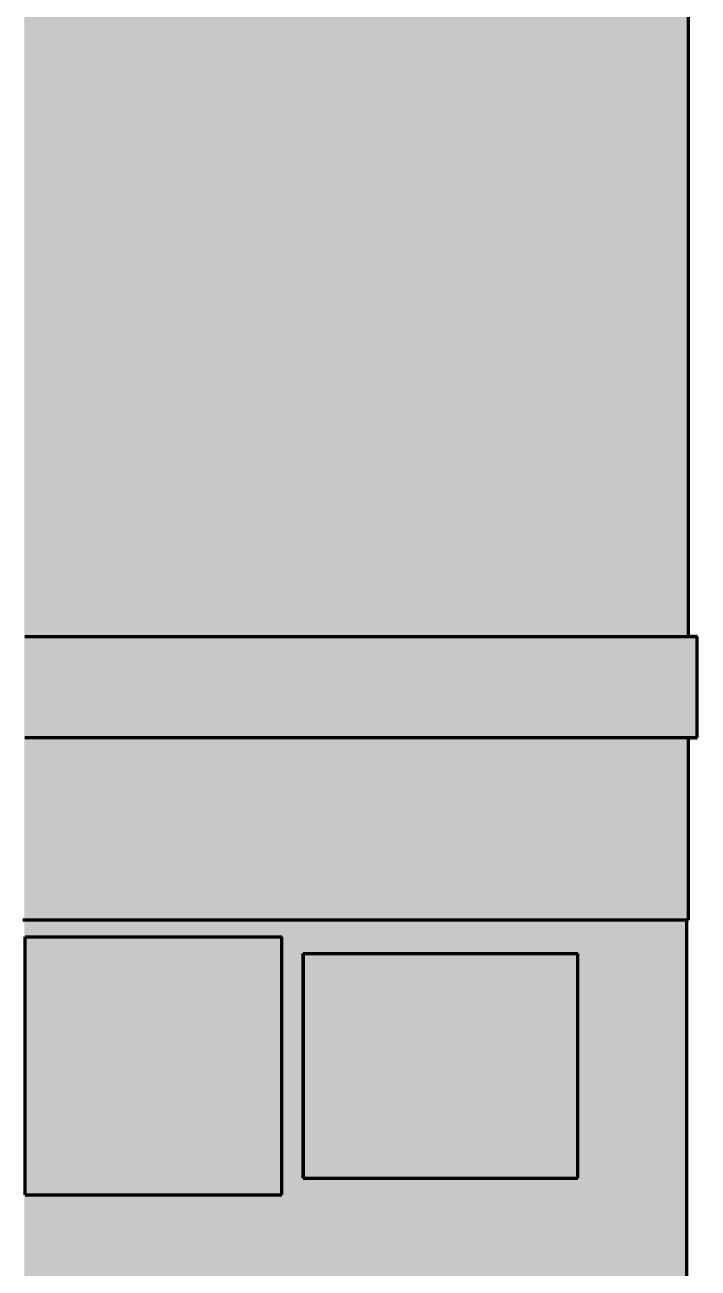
# Model space of a CAD drawing. Header units: millimetres. Extents: x 0 to 420, y 0 to 297.
# Drawn here: x 91.89 to 103.89, y 186.28 to 208.44 of the extents above; entities that cross this region are included whole.
import ezdxf

# ---------------------------------------------------------------- set-up
doc = ezdxf.new("R2010")
doc.units = ezdxf.units.MM
doc.layers.add('01-VISIBLE', color=7, linetype='CONTINUOUS', lineweight=70)
doc.layers.add('13-GRAFICA', color=30, linetype='CONTINUOUS', lineweight=18)

msp = doc.modelspace()

# ---------------------------------------------------------------- hatches: boundary and pattern name
at = {"layer": '13-GRAFICA', "true_color": 0xffffff}
h = msp.add_hatch(color=7, dxfattribs=at)
h.dxf.hatch_style = 1
h.paths.add_polyline_path([(92.087, 214.186), (92.087, 197.586), (92.087, 195.686), (92.087, 192.486), (91.886, 192.486), (91.886, 195.686), (91.886, 197.586), (91.886, 214.186)])
h = msp.add_hatch(color=7, dxfattribs=at)
h.dxf.hatch_style = 1
h.paths.add_polyline_path([(94.087, 214.186), (94.087, 197.586), (92.087, 197.586), (92.087, 214.186)])
h = msp.add_hatch(color=7, dxfattribs=at)
h.dxf.hatch_style = 1
h.paths.add_polyline_path([(94.386, 214.186), (94.386, 197.586), (94.386, 195.686), (94.386, 192.486), (94.087, 192.486), (94.087, 195.686), (94.087, 197.586), (94.087, 214.186)])
h = msp.add_hatch(color=7, dxfattribs=at)
h.dxf.hatch_style = 1
h.paths.add_polyline_path([(96.386, 214.186), (96.386, 197.586), (94.386, 197.586), (94.386, 214.186)])
h = msp.add_hatch(color=7, dxfattribs=at)
h.dxf.hatch_style = 1
h.paths.add_polyline_path([(103.686, 214.186), (103.686, 197.586), (96.486, 197.586), (96.486, 195.686), (103.686, 195.686), (103.686, 192.486), (96.386, 192.486), (96.386, 195.686), (96.386, 197.586), (96.386, 214.186)])
at = {"layer": '13-GRAFICA', "true_color": 0x202020}
h = msp.add_hatch(color=7, dxfattribs=at)
h.dxf.hatch_style = 1
h.paths.add_polyline_path([(94.087, 197.586), (94.087, 195.686), (92.087, 195.686), (92.087, 197.586)])
h = msp.add_hatch(color=7, dxfattribs=at)
h.dxf.hatch_style = 1
h.paths.add_polyline_path([(96.386, 195.686), (94.386, 195.686), (94.386, 197.586), (96.386, 197.586)])
h = msp.add_hatch(color=7, dxfattribs=at)
h.dxf.hatch_style = 1
h.paths.add_polyline_path([(103.886, 195.686), (96.486, 195.686), (96.486, 197.586), (103.886, 197.586)])
at = {"layer": '13-GRAFICA', "true_color": 0xffffff}
h = msp.add_hatch(color=7, dxfattribs=at)
h.dxf.hatch_style = 1
h.paths.add_polyline_path([(92.087, 192.486), (92.087, 195.686), (94.087, 195.686), (94.087, 192.486)])
h = msp.add_hatch(color=7, dxfattribs=at)
h.dxf.hatch_style = 1
h.paths.add_polyline_path([(94.386, 192.486), (94.386, 195.686), (96.386, 195.686), (96.386, 192.486)])
at = {"layer": '13-GRAFICA', "true_color": 0xc4c8ce}
h = msp.add_hatch(color=7, dxfattribs=at)
h.dxf.hatch_style = 1
h.paths.add_polyline_path([(96.486, 192.486), (96.486, 192.186), (91.886, 192.186), (91.886, 192.486)])
h = msp.add_hatch(color=7, dxfattribs=at)
h.dxf.hatch_style = 1
h.paths.add_polyline_path([(96.886, 192.486), (96.886, 191.886), (96.886, 187.886), (96.886, 180.786), (96.486, 180.786), (96.486, 187.586), (96.486, 192.186), (96.486, 192.486)])
h = msp.add_hatch(color=7, dxfattribs=at)
h.dxf.hatch_style = 1
h.paths.add_polyline_path([(101.786, 192.486), (101.786, 191.886), (96.886, 191.886), (96.886, 192.486)])
h = msp.add_hatch(color=7, dxfattribs=at)
h.dxf.hatch_style = 1
h.paths.add_polyline_path([(103.686, 192.486), (103.686, 180.786), (101.786, 180.786), (101.786, 187.886), (101.786, 191.886), (101.786, 192.486)])
at = {"layer": '13-GRAFICA', "true_color": 0xd7beeb}
h = msp.add_hatch(color=7, dxfattribs=at)
h.dxf.hatch_style = 1
h.paths.add_polyline_path([(91.886, 187.586), (91.886, 192.186), (96.486, 192.186), (96.486, 187.586)])
at = {"layer": '13-GRAFICA', "true_color": 0xf7c8d7}
h = msp.add_hatch(color=7, dxfattribs=at)
h.dxf.hatch_style = 1
h.paths.add_polyline_path([(96.886, 187.886), (96.886, 191.886), (101.786, 191.886), (101.786, 187.886)])
at = {"layer": '13-GRAFICA', "true_color": 0xc4c8ce}
h = msp.add_hatch(color=7, dxfattribs=at)
h.dxf.hatch_style = 1
h.paths.add_polyline_path([(96.886, 180.786), (96.886, 187.886), (101.786, 187.886), (101.786, 180.786)])
h = msp.add_hatch(color=7, dxfattribs=at)
h.dxf.hatch_style = 1
h.paths.add_polyline_path([(91.886, 180.786), (91.886, 187.586), (96.486, 187.586), (96.486, 180.786)])

# ---------------------------------------------------------------- linework, layer by layer
at = {"layer": '01-VISIBLE'}
for p, q in [((103.716, 197.536), (103.716, 214.187)), ((103.867, 195.736), (103.867, 197.536)), ((103.716, 192.484), (103.716, 195.736)), ((103.686, 180.786), (103.686, 192.484)), ((91.902, 187.584), (91.902, 192.184)), ((96.471, 187.584), (96.471, 192.184)), ((96.85, 191.884), (96.859, 191.884)), ((96.85, 187.884), (96.85, 191.884)), ((96.859, 187.884), (96.859, 191.884)), ((101.744, 187.884), (101.744, 191.884)), ((96.85, 187.884), (96.859, 187.884))]:
    msp.add_line(p, q, dxfattribs=at)
for points in [[(91.891, 197.536), (91.941, 197.536), (91.991, 197.536), (92.041, 197.536), (92.091, 197.536), (92.141, 197.536), (92.192, 197.536), (92.242, 197.536), (92.292, 197.536), (92.342, 197.536), (92.392, 197.536), (92.442, 197.536), (92.492, 197.536), (92.542, 197.536), (92.592, 197.536), (92.642, 197.536), (92.693, 197.536), (92.743, 197.536), (92.793, 197.536), (92.843, 197.536), (92.893, 197.536), (92.943, 197.536), (92.993, 197.536), (93.043, 197.536), (93.093, 197.536), (93.144, 197.536), (93.194, 197.536), (93.244, 197.536), (93.294, 197.536), (93.344, 197.536), (93.394, 197.536), (93.444, 197.536), (93.494, 197.536), (93.544, 197.536), (93.595, 197.536), (93.645, 197.536), (93.695, 197.536), (93.745, 197.536), (93.795, 197.536), (93.845, 197.536), (93.895, 197.536), (93.945, 197.536), (93.995, 197.536), (94.045, 197.536), (94.096, 197.536), (94.146, 197.536), (94.196, 197.536), (94.246, 197.536), (94.296, 197.536), (94.346, 197.536), (94.396, 197.536), (94.446, 197.536), (94.496, 197.536), (94.547, 197.536), (94.597, 197.536), (94.647, 197.536), (94.697, 197.536), (94.747, 197.536), (94.797, 197.536), (94.847, 197.536), (94.897, 197.536), (94.947, 197.536), (94.998, 197.536), (95.048, 197.536), (95.098, 197.536), (95.148, 197.536), (95.198, 197.536), (95.248, 197.536), (95.298, 197.536), (95.348, 197.536), (95.398, 197.536), (95.448, 197.536), (95.499, 197.536), (95.549, 197.536), (95.599, 197.536), (95.649, 197.536), (95.699, 197.536), (95.749, 197.536), (95.799, 197.536), (95.849, 197.536), (95.899, 197.536), (95.95, 197.536), (96, 197.536), (96.05, 197.536), (96.1, 197.536), (96.15, 197.536), (96.2, 197.536), (96.25, 197.536), (96.3, 197.536), (96.35, 197.536), (96.401, 197.536), (96.451, 197.536), (96.501, 197.536), (96.551, 197.536), (96.601, 197.536), (96.651, 197.536), (96.701, 197.536), (96.751, 197.536), (96.801, 197.536), (96.851, 197.536), (96.902, 197.536), (96.952, 197.536), (97.002, 197.536), (97.052, 197.536), (97.102, 197.536), (97.152, 197.536), (97.202, 197.536), (97.252, 197.536), (97.302, 197.536), (97.353, 197.536), (97.403, 197.536), (97.453, 197.536), (97.503, 197.536), (97.553, 197.536), (97.603, 197.536), (97.653, 197.536), (97.703, 197.536), (97.753, 197.536), (97.804, 197.536), (97.854, 197.536), (97.904, 197.536), (97.954, 197.536), (98.004, 197.536), (98.054, 197.536), (98.104, 197.536), (98.154, 197.536), (98.204, 197.536), (98.254, 197.536), (98.305, 197.536), (98.355, 197.536), (98.405, 197.536), (98.455, 197.536), (98.505, 197.536), (98.555, 197.536), (98.605, 197.536), (98.655, 197.536), (98.705, 197.536), (98.756, 197.536), (98.806, 197.536), (98.856, 197.536), (98.906, 197.536), (98.956, 197.536), (99.006, 197.536), (99.056, 197.536), (99.106, 197.536), (99.156, 197.536), (99.207, 197.536), (99.257, 197.536), (99.307, 197.536), (99.357, 197.536), (99.407, 197.536), (99.457, 197.536), (99.507, 197.536), (99.557, 197.536), (99.607, 197.536), (99.657, 197.536), (99.708, 197.536), (99.758, 197.536), (99.808, 197.536), (99.858, 197.536), (99.908, 197.536), (99.958, 197.536), (100.008, 197.536), (100.058, 197.536), (100.108, 197.536), (100.159, 197.536), (100.209, 197.536), (100.259, 197.536), (100.309, 197.536), (100.359, 197.536), (100.409, 197.536), (100.459, 197.536), (100.509, 197.536), (100.559, 197.536), (100.61, 197.536), (100.66, 197.536), (100.71, 197.536), (100.76, 197.536), (100.81, 197.536), (100.86, 197.536), (100.91, 197.536), (100.96, 197.536), (101.01, 197.536), (101.06, 197.536), (101.111, 197.536), (101.161, 197.536), (101.211, 197.536), (101.261, 197.536), (101.311, 197.536), (101.361, 197.536), (101.411, 197.536), (101.461, 197.536), (101.511, 197.536), (101.562, 197.536), (101.612, 197.536), (101.662, 197.536), (101.712, 197.536), (101.762, 197.536), (101.812, 197.536), (101.862, 197.536), (101.912, 197.536), (101.962, 197.536), (102.013, 197.536), (102.063, 197.536), (102.113, 197.536), (102.163, 197.536), (102.213, 197.536), (102.263, 197.536), (102.313, 197.536), (102.363, 197.536), (102.413, 197.536), (102.463, 197.536), (102.514, 197.536), (102.564, 197.536), (102.614, 197.536), (102.664, 197.536), (102.714, 197.536), (102.764, 197.536), (102.814, 197.536), (102.864, 197.536), (102.914, 197.536), (102.965, 197.536), (103.015, 197.536), (103.065, 197.536), (103.115, 197.536), (103.165, 197.536), (103.215, 197.536), (103.265, 197.536), (103.315, 197.536), (103.365, 197.536), (103.416, 197.536), (103.466, 197.536), (103.516, 197.536), (103.566, 197.536), (103.616, 197.536), (103.666, 197.536), (103.716, 197.536), (103.766, 197.536), (103.816, 197.536), (103.867, 197.536)], [(91.891, 195.736), (91.941, 195.736), (91.991, 195.736), (92.041, 195.736), (92.091, 195.736), (92.141, 195.736), (92.192, 195.736), (92.242, 195.736), (92.292, 195.736), (92.342, 195.736), (92.392, 195.736), (92.442, 195.736), (92.492, 195.736), (92.542, 195.736), (92.592, 195.736), (92.642, 195.736), (92.693, 195.736), (92.743, 195.736), (92.793, 195.736), (92.843, 195.736), (92.893, 195.736), (92.943, 195.736), (92.993, 195.736), (93.043, 195.736), (93.093, 195.736), (93.144, 195.736), (93.194, 195.736), (93.244, 195.736), (93.294, 195.736), (93.344, 195.736), (93.394, 195.736), (93.444, 195.736), (93.494, 195.736), (93.544, 195.736), (93.595, 195.736), (93.645, 195.736), (93.695, 195.736), (93.745, 195.736), (93.795, 195.736), (93.845, 195.736), (93.895, 195.736), (93.945, 195.736), (93.995, 195.736), (94.045, 195.736), (94.096, 195.736), (94.146, 195.736), (94.196, 195.736), (94.246, 195.736), (94.296, 195.736), (94.346, 195.736), (94.396, 195.736), (94.446, 195.736), (94.496, 195.736), (94.547, 195.736), (94.597, 195.736), (94.647, 195.736), (94.697, 195.736), (94.747, 195.736), (94.797, 195.736), (94.847, 195.736), (94.897, 195.736), (94.947, 195.736), (94.998, 195.736), (95.048, 195.736), (95.098, 195.736), (95.148, 195.736), (95.198, 195.736), (95.248, 195.736), (95.298, 195.736), (95.348, 195.736), (95.398, 195.736), (95.448, 195.736), (95.499, 195.736), (95.549, 195.736), (95.599, 195.736), (95.649, 195.736), (95.699, 195.736), (95.749, 195.736), (95.799, 195.736), (95.849, 195.736), (95.899, 195.736), (95.95, 195.736), (96, 195.736), (96.05, 195.736), (96.1, 195.736), (96.15, 195.736), (96.2, 195.736), (96.25, 195.736), (96.3, 195.736), (96.35, 195.736), (96.401, 195.736), (96.451, 195.736), (96.501, 195.736), (96.551, 195.736), (96.601, 195.736), (96.651, 195.736), (96.701, 195.736), (96.751, 195.736), (96.801, 195.736), (96.851, 195.736), (96.902, 195.736), (96.952, 195.736), (97.002, 195.736), (97.052, 195.736), (97.102, 195.736), (97.152, 195.736), (97.202, 195.736), (97.252, 195.736), (97.302, 195.736), (97.353, 195.736), (97.403, 195.736), (97.453, 195.736), (97.503, 195.736), (97.553, 195.736), (97.603, 195.736), (97.653, 195.736), (97.703, 195.736), (97.753, 195.736), (97.804, 195.736), (97.854, 195.736), (97.904, 195.736), (97.954, 195.736), (98.004, 195.736), (98.054, 195.736), (98.104, 195.736), (98.154, 195.736), (98.204, 195.736), (98.254, 195.736), (98.305, 195.736), (98.355, 195.736), (98.405, 195.736), (98.455, 195.736), (98.505, 195.736), (98.555, 195.736), (98.605, 195.736), (98.655, 195.736), (98.705, 195.736), (98.756, 195.736), (98.806, 195.736), (98.856, 195.736), (98.906, 195.736), (98.956, 195.736), (99.006, 195.736), (99.056, 195.736), (99.106, 195.736), (99.156, 195.736), (99.207, 195.736), (99.257, 195.736), (99.307, 195.736), (99.357, 195.736), (99.407, 195.736), (99.457, 195.736), (99.507, 195.736), (99.557, 195.736), (99.607, 195.736), (99.657, 195.736), (99.708, 195.736), (99.758, 195.736), (99.808, 195.736), (99.858, 195.736), (99.908, 195.736), (99.958, 195.736), (100.008, 195.736), (100.058, 195.736), (100.108, 195.736), (100.159, 195.736), (100.209, 195.736), (100.259, 195.736), (100.309, 195.736), (100.359, 195.736), (100.409, 195.736), (100.459, 195.736), (100.509, 195.736), (100.559, 195.736), (100.61, 195.736), (100.66, 195.736), (100.71, 195.736), (100.76, 195.736), (100.81, 195.736), (100.86, 195.736), (100.91, 195.736), (100.96, 195.736), (101.01, 195.736), (101.06, 195.736), (101.111, 195.736), (101.161, 195.736), (101.211, 195.736), (101.261, 195.736), (101.311, 195.736), (101.361, 195.736), (101.411, 195.736), (101.461, 195.736), (101.511, 195.736), (101.562, 195.736), (101.612, 195.736), (101.662, 195.736), (101.712, 195.736), (101.762, 195.736), (101.812, 195.736), (101.862, 195.736), (101.912, 195.736), (101.962, 195.736), (102.013, 195.736), (102.063, 195.736), (102.113, 195.736), (102.163, 195.736), (102.213, 195.736), (102.263, 195.736), (102.313, 195.736), (102.363, 195.736), (102.413, 195.736), (102.463, 195.736), (102.514, 195.736), (102.564, 195.736), (102.614, 195.736), (102.664, 195.736), (102.714, 195.736), (102.764, 195.736), (102.814, 195.736), (102.864, 195.736), (102.914, 195.736), (102.965, 195.736), (103.015, 195.736), (103.065, 195.736), (103.115, 195.736), (103.165, 195.736), (103.215, 195.736), (103.265, 195.736), (103.315, 195.736), (103.365, 195.736), (103.416, 195.736), (103.466, 195.736), (103.516, 195.736), (103.566, 195.736), (103.616, 195.736), (103.666, 195.736), (103.716, 195.736), (103.766, 195.736), (103.816, 195.736), (103.867, 195.736)], [(91.86, 192.484), (91.91, 192.484), (91.96, 192.484), (92.01, 192.484), (92.06, 192.484), (92.11, 192.484), (92.16, 192.484), (92.21, 192.484), (92.26, 192.484), (92.311, 192.484), (92.361, 192.484), (92.411, 192.484), (92.461, 192.484), (92.511, 192.484), (92.561, 192.484), (92.611, 192.484), (92.661, 192.484), (92.711, 192.484), (92.761, 192.484), (92.811, 192.484), (92.861, 192.484), (92.911, 192.484), (92.961, 192.484), (93.011, 192.484), (93.061, 192.484), (93.111, 192.484), (93.161, 192.484), (93.211, 192.484), (93.261, 192.484), (93.311, 192.484), (93.361, 192.484), (93.411, 192.484), (93.461, 192.484), (93.511, 192.484), (93.561, 192.484), (93.611, 192.484), (93.661, 192.484), (93.711, 192.484), (93.761, 192.484), (93.811, 192.484), (93.861, 192.484), (93.911, 192.484), (93.961, 192.484), (94.011, 192.484), (94.061, 192.484), (94.111, 192.484), (94.161, 192.484), (94.212, 192.484), (94.262, 192.484), (94.312, 192.484), (94.362, 192.484), (94.412, 192.484), (94.462, 192.484), (94.512, 192.484), (94.562, 192.484), (94.612, 192.484), (94.662, 192.484), (94.712, 192.484), (94.762, 192.484), (94.812, 192.484), (94.862, 192.484), (94.912, 192.484), (94.962, 192.484), (95.012, 192.484), (95.062, 192.484), (95.112, 192.484), (95.162, 192.484), (95.212, 192.484), (95.262, 192.484), (95.312, 192.484), (95.362, 192.484), (95.412, 192.484), (95.462, 192.484), (95.512, 192.484), (95.562, 192.484), (95.612, 192.484), (95.662, 192.484), (95.712, 192.484), (95.762, 192.484), (95.812, 192.484), (95.862, 192.484), (95.912, 192.484), (95.962, 192.484), (96.012, 192.484), (96.062, 192.484), (96.113, 192.484), (96.163, 192.484), (96.213, 192.484), (96.263, 192.484), (96.313, 192.484), (96.363, 192.484), (96.413, 192.484), (96.463, 192.484), (96.513, 192.484), (96.563, 192.484), (96.613, 192.484), (96.663, 192.484), (96.713, 192.484), (96.763, 192.484), (96.813, 192.484), (96.863, 192.484), (96.913, 192.484), (96.963, 192.484), (97.013, 192.484), (97.063, 192.484), (97.113, 192.484), (97.163, 192.484), (97.213, 192.484), (97.263, 192.484), (97.313, 192.484), (97.363, 192.484), (97.413, 192.484), (97.463, 192.484), (97.513, 192.484), (97.563, 192.484), (97.613, 192.484), (97.663, 192.484), (97.713, 192.484), (97.763, 192.484), (97.813, 192.484), (97.863, 192.484), (97.913, 192.484), (97.963, 192.484), (98.014, 192.484), (98.064, 192.484), (98.114, 192.484), (98.164, 192.484), (98.214, 192.484), (98.264, 192.484), (98.314, 192.484), (98.364, 192.484), (98.414, 192.484), (98.464, 192.484), (98.514, 192.484), (98.564, 192.484), (98.614, 192.484), (98.664, 192.484), (98.714, 192.484), (98.764, 192.484), (98.814, 192.484), (98.864, 192.484), (98.914, 192.484), (98.964, 192.484), (99.014, 192.484), (99.064, 192.484), (99.114, 192.484), (99.164, 192.484), (99.214, 192.484), (99.264, 192.484), (99.314, 192.484), (99.364, 192.484), (99.414, 192.484), (99.464, 192.484), (99.514, 192.484), (99.564, 192.484), (99.614, 192.484), (99.664, 192.484), (99.714, 192.484), (99.764, 192.484), (99.814, 192.484), (99.864, 192.484), (99.915, 192.484), (99.965, 192.484), (100.015, 192.484), (100.065, 192.484), (100.115, 192.484), (100.165, 192.484), (100.215, 192.484), (100.265, 192.484), (100.315, 192.484), (100.365, 192.484), (100.415, 192.484), (100.465, 192.484), (100.515, 192.484), (100.565, 192.484), (100.615, 192.484), (100.665, 192.484), (100.715, 192.484), (100.765, 192.484), (100.815, 192.484), (100.865, 192.484), (100.915, 192.484), (100.965, 192.484), (101.015, 192.484), (101.065, 192.484), (101.115, 192.484), (101.165, 192.484), (101.215, 192.484), (101.265, 192.484), (101.315, 192.484), (101.365, 192.484), (101.415, 192.484), (101.465, 192.484), (101.515, 192.484), (101.565, 192.484), (101.615, 192.484), (101.665, 192.484), (101.715, 192.484), (101.765, 192.484), (101.816, 192.484), (101.866, 192.484), (101.916, 192.484), (101.966, 192.484), (102.016, 192.484), (102.066, 192.484), (102.116, 192.484), (102.166, 192.484), (102.216, 192.484), (102.266, 192.484), (102.316, 192.484), (102.366, 192.484), (102.416, 192.484), (102.466, 192.484), (102.516, 192.484), (102.566, 192.484), (102.616, 192.484), (102.666, 192.484), (102.716, 192.484), (102.766, 192.484), (102.816, 192.484), (102.866, 192.484), (102.916, 192.484), (102.966, 192.484), (103.016, 192.484), (103.066, 192.484), (103.116, 192.484), (103.166, 192.484), (103.216, 192.484), (103.266, 192.484), (103.316, 192.484), (103.366, 192.484), (103.416, 192.484), (103.466, 192.484), (103.516, 192.484), (103.566, 192.484), (103.616, 192.484), (103.666, 192.484), (103.716, 192.484)], [(91.902, 192.184), (91.952, 192.184), (92.002, 192.184), (92.052, 192.184), (92.103, 192.184), (92.153, 192.184), (92.203, 192.184), (92.253, 192.184), (92.303, 192.184), (92.354, 192.184), (92.404, 192.184), (92.454, 192.184), (92.504, 192.184), (92.555, 192.184), (92.605, 192.184), (92.655, 192.184), (92.705, 192.184), (92.755, 192.184), (92.806, 192.184), (92.856, 192.184), (92.906, 192.184), (92.956, 192.184), (93.006, 192.184), (93.057, 192.184), (93.107, 192.184), (93.157, 192.184), (93.207, 192.184), (93.258, 192.184), (93.308, 192.184), (93.358, 192.184), (93.408, 192.184), (93.458, 192.184), (93.509, 192.184), (93.559, 192.184), (93.609, 192.184), (93.659, 192.184), (93.709, 192.184), (93.76, 192.184), (93.81, 192.184), (93.86, 192.184), (93.91, 192.184), (93.961, 192.184), (94.011, 192.184), (94.061, 192.184), (94.111, 192.184), (94.161, 192.184), (94.212, 192.184), (94.262, 192.184), (94.312, 192.184), (94.362, 192.184), (94.412, 192.184), (94.463, 192.184), (94.513, 192.184), (94.563, 192.184), (94.613, 192.184), (94.664, 192.184), (94.714, 192.184), (94.764, 192.184), (94.814, 192.184), (94.864, 192.184), (94.915, 192.184), (94.965, 192.184), (95.015, 192.184), (95.065, 192.184), (95.115, 192.184), (95.166, 192.184), (95.216, 192.184), (95.266, 192.184), (95.316, 192.184), (95.367, 192.184), (95.417, 192.184), (95.467, 192.184), (95.517, 192.184), (95.567, 192.184), (95.618, 192.184), (95.668, 192.184), (95.718, 192.184), (95.768, 192.184), (95.818, 192.184), (95.869, 192.184), (95.919, 192.184), (95.969, 192.184), (96.019, 192.184), (96.07, 192.184), (96.12, 192.184), (96.17, 192.184), (96.22, 192.184), (96.27, 192.184), (96.321, 192.184), (96.371, 192.184), (96.421, 192.184), (96.471, 192.184)], [(96.859, 191.884), (96.909, 191.884), (96.959, 191.884), (97.01, 191.884), (97.06, 191.884), (97.111, 191.884), (97.161, 191.884), (97.211, 191.884), (97.262, 191.884), (97.312, 191.884), (97.362, 191.884), (97.413, 191.884), (97.463, 191.884), (97.513, 191.884), (97.564, 191.884), (97.614, 191.884), (97.665, 191.884), (97.715, 191.884), (97.765, 191.884), (97.816, 191.884), (97.866, 191.884), (97.916, 191.884), (97.967, 191.884), (98.017, 191.884), (98.067, 191.884), (98.118, 191.884), (98.168, 191.884), (98.219, 191.884), (98.269, 191.884), (98.319, 191.884), (98.37, 191.884), (98.42, 191.884), (98.47, 191.884), (98.521, 191.884), (98.571, 191.884), (98.622, 191.884), (98.672, 191.884), (98.722, 191.884), (98.773, 191.884), (98.823, 191.884), (98.873, 191.884), (98.924, 191.884), (98.974, 191.884), (99.024, 191.884), (99.075, 191.884), (99.125, 191.884), (99.176, 191.884), (99.226, 191.884), (99.276, 191.884), (99.327, 191.884), (99.377, 191.884), (99.427, 191.884), (99.478, 191.884), (99.528, 191.884), (99.578, 191.884), (99.629, 191.884), (99.679, 191.884), (99.73, 191.884), (99.78, 191.884), (99.83, 191.884), (99.881, 191.884), (99.931, 191.884), (99.981, 191.884), (100.032, 191.884), (100.082, 191.884), (100.132, 191.884), (100.183, 191.884), (100.233, 191.884), (100.284, 191.884), (100.334, 191.884), (100.384, 191.884), (100.435, 191.884), (100.485, 191.884), (100.535, 191.884), (100.586, 191.884), (100.636, 191.884), (100.687, 191.884), (100.737, 191.884), (100.787, 191.884), (100.838, 191.884), (100.888, 191.884), (100.938, 191.884), (100.989, 191.884), (101.039, 191.884), (101.089, 191.884), (101.14, 191.884), (101.19, 191.884), (101.241, 191.884), (101.291, 191.884), (101.341, 191.884), (101.392, 191.884), (101.442, 191.884), (101.492, 191.884), (101.543, 191.884), (101.593, 191.884), (101.643, 191.884), (101.694, 191.884), (101.744, 191.884)], [(96.859, 187.884), (96.909, 187.884), (96.959, 187.884), (97.01, 187.884), (97.06, 187.884), (97.111, 187.884), (97.161, 187.884), (97.211, 187.884), (97.262, 187.884), (97.312, 187.884), (97.362, 187.884), (97.413, 187.884), (97.463, 187.884), (97.513, 187.884), (97.564, 187.884), (97.614, 187.884), (97.665, 187.884), (97.715, 187.884), (97.765, 187.884), (97.816, 187.884), (97.866, 187.884), (97.916, 187.884), (97.967, 187.884), (98.017, 187.884), (98.067, 187.884), (98.118, 187.884), (98.168, 187.884), (98.219, 187.884), (98.269, 187.884), (98.319, 187.884), (98.37, 187.884), (98.42, 187.884), (98.47, 187.884), (98.521, 187.884), (98.571, 187.884), (98.622, 187.884), (98.672, 187.884), (98.722, 187.884), (98.773, 187.884), (98.823, 187.884), (98.873, 187.884), (98.924, 187.884), (98.974, 187.884), (99.024, 187.884), (99.075, 187.884), (99.125, 187.884), (99.176, 187.884), (99.226, 187.884), (99.276, 187.884), (99.327, 187.884), (99.377, 187.884), (99.427, 187.884), (99.478, 187.884), (99.528, 187.884), (99.578, 187.884), (99.629, 187.884), (99.679, 187.884), (99.73, 187.884), (99.78, 187.884), (99.83, 187.884), (99.881, 187.884), (99.931, 187.884), (99.981, 187.884), (100.032, 187.884), (100.082, 187.884), (100.132, 187.884), (100.183, 187.884), (100.233, 187.884), (100.284, 187.884), (100.334, 187.884), (100.384, 187.884), (100.435, 187.884), (100.485, 187.884), (100.535, 187.884), (100.586, 187.884), (100.636, 187.884), (100.687, 187.884), (100.737, 187.884), (100.787, 187.884), (100.838, 187.884), (100.888, 187.884), (100.938, 187.884), (100.989, 187.884), (101.039, 187.884), (101.089, 187.884), (101.14, 187.884), (101.19, 187.884), (101.241, 187.884), (101.291, 187.884), (101.341, 187.884), (101.392, 187.884), (101.442, 187.884), (101.492, 187.884), (101.543, 187.884), (101.593, 187.884), (101.643, 187.884), (101.694, 187.884), (101.744, 187.884)], [(91.902, 187.584), (91.952, 187.584), (92.002, 187.584), (92.052, 187.584), (92.103, 187.584), (92.153, 187.584), (92.203, 187.584), (92.253, 187.584), (92.303, 187.584), (92.354, 187.584), (92.404, 187.584), (92.454, 187.584), (92.504, 187.584), (92.555, 187.584), (92.605, 187.584), (92.655, 187.584), (92.705, 187.584), (92.755, 187.584), (92.806, 187.584), (92.856, 187.584), (92.906, 187.584), (92.956, 187.584), (93.006, 187.584), (93.057, 187.584), (93.107, 187.584), (93.157, 187.584), (93.207, 187.584), (93.258, 187.584), (93.308, 187.584), (93.358, 187.584), (93.408, 187.584), (93.458, 187.584), (93.509, 187.584), (93.559, 187.584), (93.609, 187.584), (93.659, 187.584), (93.709, 187.584), (93.76, 187.584), (93.81, 187.584), (93.86, 187.584), (93.91, 187.584), (93.961, 187.584), (94.011, 187.584), (94.061, 187.584), (94.111, 187.584), (94.161, 187.584), (94.212, 187.584), (94.262, 187.584), (94.312, 187.584), (94.362, 187.584), (94.412, 187.584), (94.463, 187.584), (94.513, 187.584), (94.563, 187.584), (94.613, 187.584), (94.664, 187.584), (94.714, 187.584), (94.764, 187.584), (94.814, 187.584), (94.864, 187.584), (94.915, 187.584), (94.965, 187.584), (95.015, 187.584), (95.065, 187.584), (95.115, 187.584), (95.166, 187.584), (95.216, 187.584), (95.266, 187.584), (95.316, 187.584), (95.367, 187.584), (95.417, 187.584), (95.467, 187.584), (95.517, 187.584), (95.567, 187.584), (95.618, 187.584), (95.668, 187.584), (95.718, 187.584), (95.768, 187.584), (95.818, 187.584), (95.869, 187.584), (95.919, 187.584), (95.969, 187.584), (96.019, 187.584), (96.07, 187.584), (96.12, 187.584), (96.17, 187.584), (96.22, 187.584), (96.27, 187.584), (96.321, 187.584), (96.371, 187.584), (96.421, 187.584), (96.471, 187.584)]]:
    msp.add_lwpolyline(points, dxfattribs=at)

doc.saveas('drawing.dxf')
